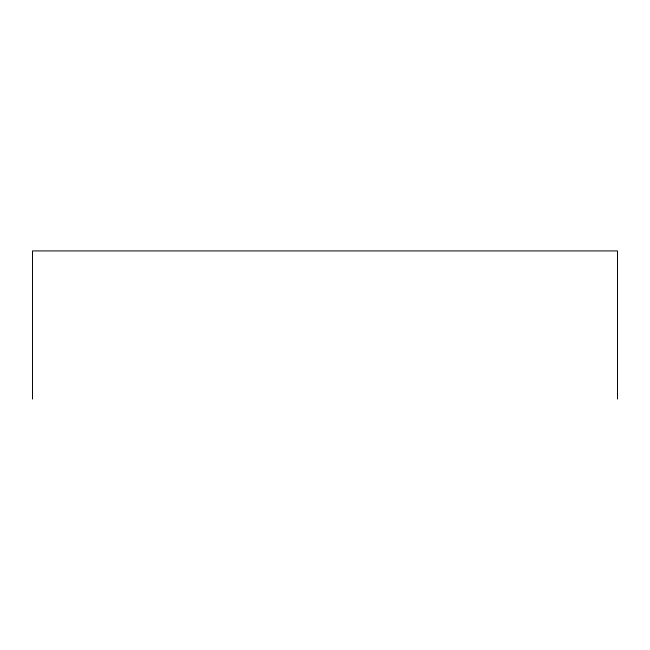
<?xml version="1.0" encoding="UTF-8"?>
<svg xmlns="http://www.w3.org/2000/svg" width="650" height="650" viewBox="0 0 650 650"><rect width="100%" height="100%" fill="white"/><g stroke="black" fill="none" stroke-linecap="round" stroke-linejoin="round"><path stroke-width="0.97" d="M617.5 399.076L617.5 250.924L32.5 250.924L32.5 399.076"/></g></svg>
